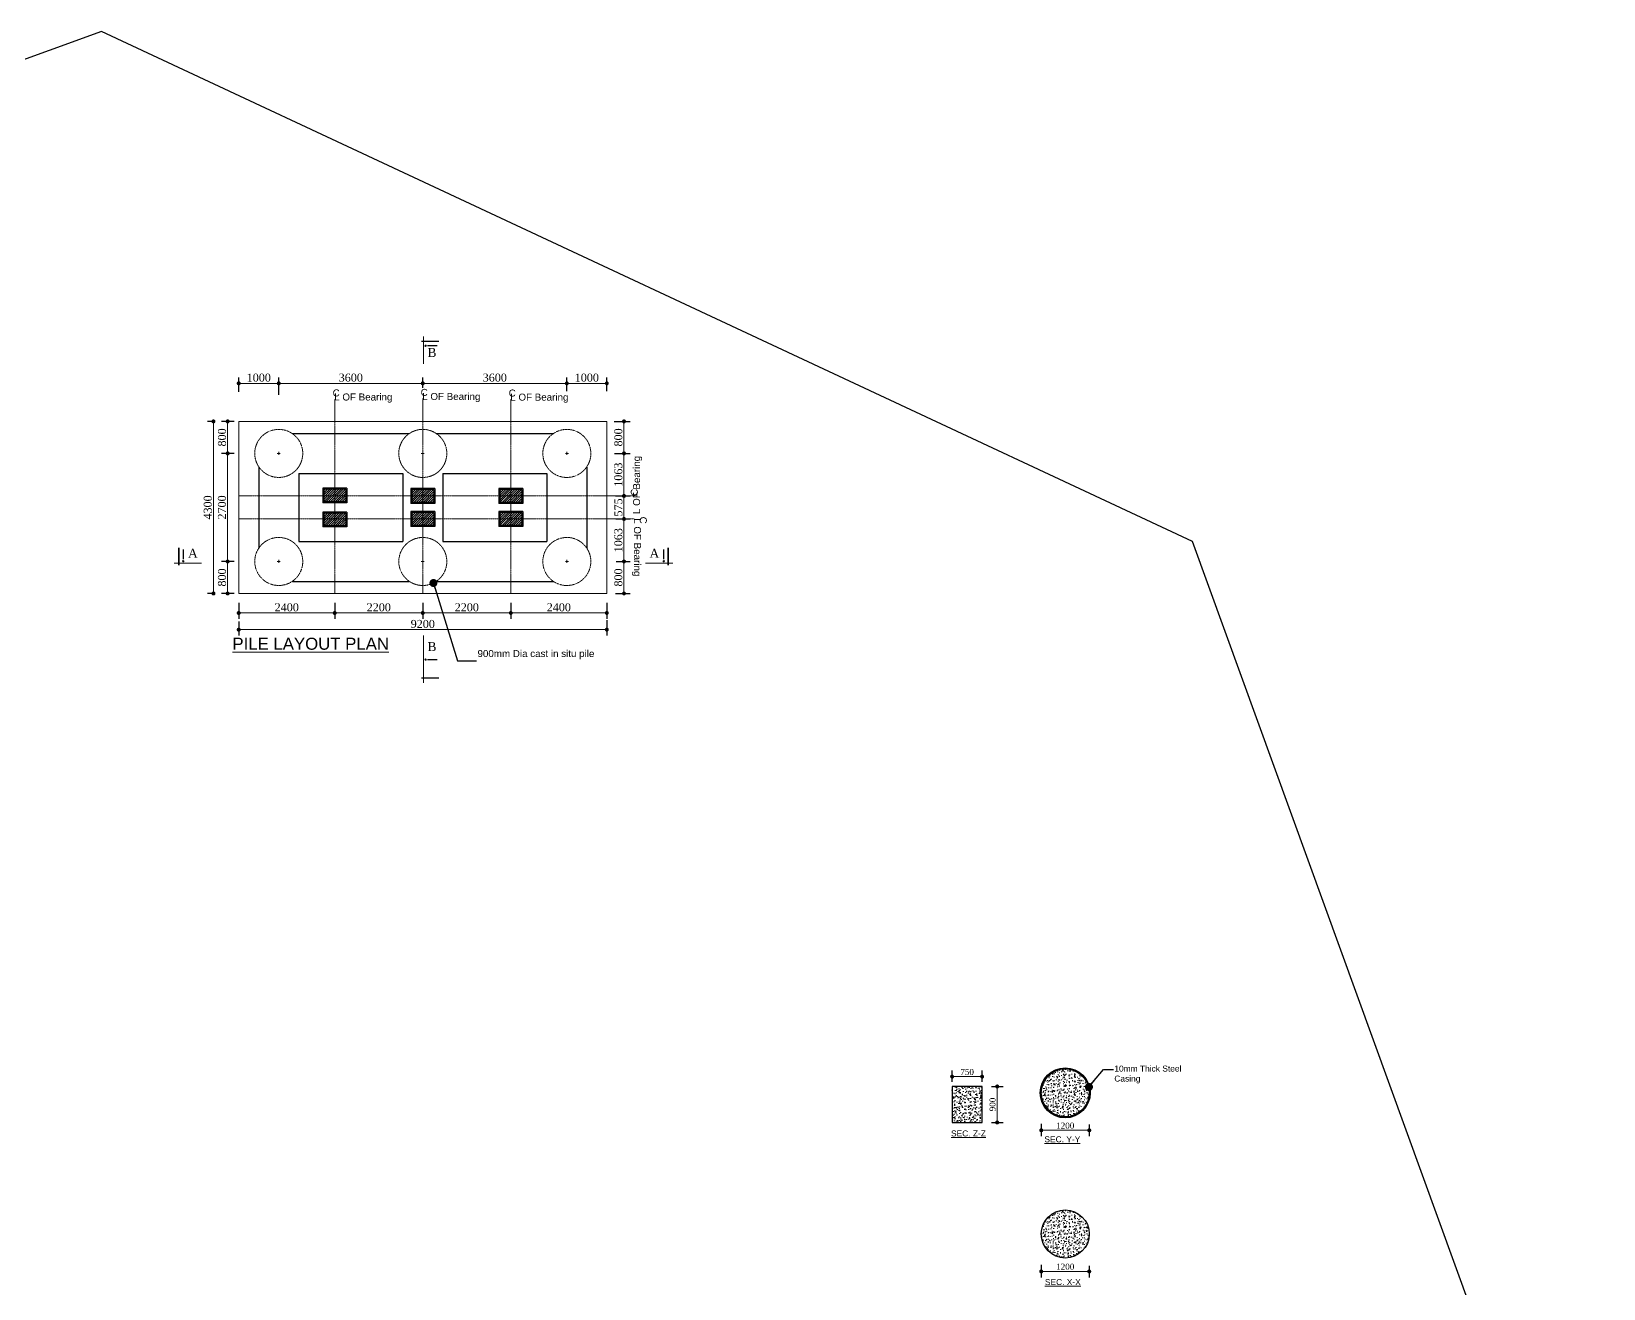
# Model space of a CAD drawing. Header units: millimetres. Extents: x -684453 to 35267, y -286696 to 273430.
# Drawn here: x -373392 to -334100, y 241827 to 273238 of the extents above; entities that cross this region are included whole.
import ezdxf

# ---------------------------------------------------------------- set-up
doc = ezdxf.new("R2010")
doc.units = ezdxf.units.MM
doc.header["$PDMODE"] = 2
for name, pattern in [('CENTER', [2, 1.25, -0.25, 0.25, -0.25]), ('DASHED', [0.75, 0.5, -0.25]), ('HIDDEN', [9.525, 6.35, -3.175])]:
    doc.linetypes.add(name, pattern=pattern)
doc.layers.get('Defpoints').update_dxf_attribs({"lineweight": 13})
for name, color, linetype, lineweight in [('Center Line', 34, 'Continuous', 15), ('Dimision', 4, 'Continuous', 9), ('hatch', 65, 'Continuous', 9), ('Hatching', 65, 'Continuous', 15), ('Pile', 11, 'Continuous', 15), ('Pire Line', 11, 'Continuous', 25), ('Text', 7, 'Continuous', 15)]:
    doc.layers.add(name, color=color, linetype=linetype, lineweight=lineweight)
doc.styles.add('ROMANS', font='arial.ttf', dxfattribs={"height": 200})
doc.styles.get("Standard").update_dxf_attribs({"font": 'times.ttf'})
doc.linetypes.add('BATTING', pattern='A,0.00254,-2.54,[134,ltypeshp.shx,S=2.54,R=0,X=-2.54,Y=0],-5.08,[134,ltypeshp.shx,S=2.54,R=180,X=2.54,Y=0],-2.54', length=10.16254)
doc.dimstyles.new('ISO-25', dxfattribs={"dimtxt": 175, "dimasz": 100, "dimexe": 65, "dimexo": 115.625, "dimgap": 40, "dimtad": 1, "dimtoh": 1, "dimdec": 0, "dimtxsty": 'Standard', "dimblk": 'DOT', "dimcen": 300, "dimclrd": 256, "dimclre": 256, "dimclrt": 256, "dimadec": 0, "dimazin": 0, "dimtfac": 1, "dimtdec": 0, "dimtix": 1, "dimtmove": 0, "dimatfit": 3, "dimldrblk": 'DOT', "dimfxl": 75, "dimlwd": -1, "dimarcsym": 0})
pattern_1 = [(50, (0, 121575.45), (182.18467, -15.939086), [19.05, -209.55]), (355, (0, 121575.45), (-35.24283, 191.05664), [15.24, -167.64]), (100.451, (15.18, 121574.13), (146.9425, 175.11669), [16.19, -178.09]), (46.1842, (0, 121626.25), (271.07904, -42.04233), [28.575, -314.325]), (96.6356, (22.6, 121622.75), (237.40423, 247.42556), [24.285, -267.135]), (351.184, (0, 121626.25), (237.4046, 247.42512), [22.86, -251.46]), (21, (25.4, 121613.55), (151.61488, -102.26552), [19.05, -209.55]), (326, (25.4, 121613.55), (61.80203, 184.18797), [15.24, -167.64]), (71.4514, (38.03, 121605.03), (213.41649, 81.92286), [16.19, -178.09]), (37.5, (0, 121575.453), (3.088603, 84.555039), [0, -165.608, 0, -170.18, 0, -168.275]), (7.5, (0, 121575.45), (66.819663, 100.180575), [0, -97.028, 0, -161.798, 0, -64.135]), (327.5, (-56.64, 121575.453), (135.590595, -5.728744), [0, -63.5, 0, -198.12, 0, -262.89]), (317.5, (-82.04, 121575.45), (148.12918, 25.42649), [0, -82.55, 0, -131.572, 0, -186.69])]

# ---------------------------------------------------------------- blocks, each defined once
blk = doc.blocks.new('_Dot')
at = {"color": 0, "linetype": 'ByBlock', "lineweight": -2}
blk.add_line((-0.5, 0), (-1, 0), dxfattribs=at)
at = {"color": 0, "linetype": 'ByBlock', "const_width": 0.5}
blk.add_lwpolyline([(-0.25, 0, 1), (0.25, 0, 1)], format="xyb", close=True, dxfattribs=at)
blk = doc.blocks.new('*D188')
at = {"layer": 'Defpoints', "color": 0, "ltscale": 3, "transparency": 16777216}
for p in [(-360011, 264445), (-360011, 264137), (-359011, 264137)]:
    blk.add_point(p, dxfattribs=at)
at = {"layer": 'Dimision', "color": 1, "lineweight": -2, "ltscale": 3, "transparency": 16777216}
for p, q in [((-360011, 264253), (-360011, 264595)), ((-359011, 264253), (-359011, 264595))]:
    blk.add_line(p, q, dxfattribs=at)
at = {"layer": 'Dimision', "ltscale": 3, "transparency": 16777216}
blk.add_line((-359111, 264445), (-359911, 264445), dxfattribs=at)
at = {"layer": 'Dimision', "ltscale": 3, "transparency": 16777216, "xscale": 100, "yscale": 100, "zscale": 100, "rotation": 180}
blk.add_blockref('_Dot', (-360011, 264445), dxfattribs=at)
at = {"layer": 'Dimision', "ltscale": 3, "transparency": 16777216, "xscale": 100, "yscale": 100, "zscale": 100}
blk.add_blockref('_Dot', (-359011, 264445), dxfattribs=at)
at = {"layer": 'Dimision', "ltscale": 3, "transparency": 16777216, "insert": (-359511, 264587), "char_height": 200, "attachment_point": 5}
blk.add_mtext('1000', dxfattribs=at)
blk = doc.blocks.new('*D189')
at = {"layer": 'Defpoints', "color": 0, "ltscale": 3, "transparency": 16777216}
for p in [(-363611, 264445), (-363611, 264298), (-360011, 264137)]:
    blk.add_point(p, dxfattribs=at)
at = {"layer": 'Dimision', "color": 1, "lineweight": -2, "ltscale": 3, "transparency": 16777216}
for p, q in [((-363611, 264413), (-363611, 264595)), ((-360011, 264253), (-360011, 264595))]:
    blk.add_line(p, q, dxfattribs=at)
at = {"layer": 'Dimision', "ltscale": 3, "transparency": 16777216}
blk.add_line((-360111, 264445), (-363511, 264445), dxfattribs=at)
at = {"layer": 'Dimision', "ltscale": 3, "transparency": 16777216, "xscale": 100, "yscale": 100, "zscale": 100, "rotation": 180}
blk.add_blockref('_Dot', (-363611, 264445), dxfattribs=at)
at = {"layer": 'Dimision', "ltscale": 3, "transparency": 16777216, "xscale": 100, "yscale": 100, "zscale": 100}
blk.add_blockref('_Dot', (-360011, 264445), dxfattribs=at)
at = {"layer": 'Dimision', "ltscale": 3, "transparency": 16777216, "insert": (-361811, 264587), "char_height": 200, "attachment_point": 5}
blk.add_mtext('3600', dxfattribs=at)
blk = doc.blocks.new('*D192')
at = {"layer": 'Defpoints', "color": 0, "ltscale": 3, "transparency": 16777216}
for p in [(-367210, 264445), (-367210, 264046), (-363611, 264217)]:
    blk.add_point(p, dxfattribs=at)
at = {"layer": 'Dimision', "color": 1, "lineweight": -2, "ltscale": 3, "transparency": 16777216}
for p, q in [((-367210, 264161), (-367210, 264595)), ((-363611, 264332), (-363611, 264595))]:
    blk.add_line(p, q, dxfattribs=at)
at = {"layer": 'Dimision', "ltscale": 3, "transparency": 16777216}
blk.add_line((-363711, 264445), (-367110, 264445), dxfattribs=at)
at = {"layer": 'Dimision', "ltscale": 3, "transparency": 16777216, "xscale": 100, "yscale": 100, "zscale": 100, "rotation": 180}
blk.add_blockref('_Dot', (-367210, 264445), dxfattribs=at)
at = {"layer": 'Dimision', "ltscale": 3, "transparency": 16777216, "xscale": 100, "yscale": 100, "zscale": 100}
blk.add_blockref('_Dot', (-363611, 264445), dxfattribs=at)
at = {"layer": 'Dimision', "ltscale": 3, "transparency": 16777216, "insert": (-365410, 264587), "char_height": 200, "attachment_point": 5}
blk.add_mtext('3600', dxfattribs=at)
blk = doc.blocks.new('*D193')
at = {"layer": 'Defpoints', "color": 0, "ltscale": 3, "transparency": 16777216}
for p in [(-368211, 264445), (-368211, 264120), (-367210, 264046)]:
    blk.add_point(p, dxfattribs=at)
at = {"layer": 'Dimision', "color": 1, "lineweight": -2, "ltscale": 3, "transparency": 16777216}
for p, q in [((-368211, 264236), (-368211, 264595)), ((-367210, 264161), (-367210, 264595))]:
    blk.add_line(p, q, dxfattribs=at)
at = {"layer": 'Dimision', "ltscale": 3, "transparency": 16777216}
blk.add_line((-367310, 264445), (-368111, 264445), dxfattribs=at)
at = {"layer": 'Dimision', "ltscale": 3, "transparency": 16777216, "xscale": 100, "yscale": 100, "zscale": 100, "rotation": 180}
blk.add_blockref('_Dot', (-368211, 264445), dxfattribs=at)
at = {"layer": 'Dimision', "ltscale": 3, "transparency": 16777216, "xscale": 100, "yscale": 100, "zscale": 100}
blk.add_blockref('_Dot', (-367210, 264445), dxfattribs=at)
at = {"layer": 'Dimision', "ltscale": 3, "transparency": 16777216, "insert": (-367710, 264587), "char_height": 200, "attachment_point": 5}
blk.add_mtext('1000', dxfattribs=at)
blk = doc.blocks.new('*D194')
at = {"layer": 'Defpoints', "color": 0, "ltscale": 3, "transparency": 16777216}
for p in [(-368211, 263494), (-368488, 262694), (-368211, 262694)]:
    blk.add_point(p, dxfattribs=at)
at = {"layer": 'Dimision', "color": 1, "lineweight": -2, "ltscale": 3, "transparency": 16777216}
for p, q in [((-368326, 263494), (-368638, 263494)), ((-368326, 262694), (-368638, 262694))]:
    blk.add_line(p, q, dxfattribs=at)
at = {"layer": 'Dimision', "ltscale": 3, "transparency": 16777216}
blk.add_line((-368488, 263394), (-368488, 262794), dxfattribs=at)
at = {"layer": 'Dimision', "ltscale": 3, "transparency": 16777216, "xscale": 100, "yscale": 100, "zscale": 100}
for p, rotation in [((-368488, 263494), 90), ((-368488, 262694), 270)]:
    blk.add_blockref('_Dot', p, dxfattribs=dict(at, rotation=rotation))
at = {"layer": 'Dimision', "ltscale": 3, "transparency": 16777216, "insert": (-368629, 263094), "char_height": 200, "attachment_point": 5, "rotation": 90}
blk.add_mtext('800', dxfattribs=at)
blk = doc.blocks.new('*D195')
at = {"layer": 'Defpoints', "color": 0, "ltscale": 3, "transparency": 16777216}
for p in [(-368211, 262694), (-368488, 259994), (-368211, 259994)]:
    blk.add_point(p, dxfattribs=at)
at = {"layer": 'Dimision', "color": 1, "lineweight": -2, "ltscale": 3, "transparency": 16777216}
for p, q in [((-368326, 262694), (-368638, 262694)), ((-368326, 259994), (-368638, 259994))]:
    blk.add_line(p, q, dxfattribs=at)
at = {"layer": 'Dimision', "ltscale": 3, "transparency": 16777216}
blk.add_line((-368488, 262594), (-368488, 260094), dxfattribs=at)
at = {"layer": 'Dimision', "ltscale": 3, "transparency": 16777216, "xscale": 100, "yscale": 100, "zscale": 100}
for p, rotation in [((-368488, 262694), 90), ((-368488, 259994), 270)]:
    blk.add_blockref('_Dot', p, dxfattribs=dict(at, rotation=rotation))
at = {"layer": 'Dimision', "ltscale": 3, "transparency": 16777216, "insert": (-368630, 261344), "char_height": 200, "attachment_point": 5, "rotation": 90}
blk.add_mtext('2700', dxfattribs=at)
blk = doc.blocks.new('*D242')
at = {"layer": 'Defpoints', "color": 0, "ltscale": 3, "transparency": 16777216}
for p in [(-368211, 259994), (-368488, 259194), (-368211, 259194)]:
    blk.add_point(p, dxfattribs=at)
at = {"layer": 'Dimision', "color": 1, "lineweight": -2, "ltscale": 3, "transparency": 16777216}
for p, q in [((-368326, 259994), (-368638, 259994)), ((-368326, 259194), (-368638, 259194))]:
    blk.add_line(p, q, dxfattribs=at)
at = {"layer": 'Dimision', "ltscale": 3, "transparency": 16777216}
blk.add_line((-368488, 259894), (-368488, 259294), dxfattribs=at)
at = {"layer": 'Dimision', "ltscale": 3, "transparency": 16777216, "xscale": 100, "yscale": 100, "zscale": 100}
for p, rotation in [((-368488, 259994), 90), ((-368488, 259194), 270)]:
    blk.add_blockref('_Dot', p, dxfattribs=dict(at, rotation=rotation))
at = {"layer": 'Dimision', "ltscale": 3, "transparency": 16777216, "insert": (-368629, 259594), "char_height": 200, "attachment_point": 5, "rotation": 90}
blk.add_mtext('800', dxfattribs=at)
blk = doc.blocks.new('*D196')
at = {"layer": 'Defpoints', "color": 0, "ltscale": 3, "transparency": 16777216}
for p in [(-368211, 259078), (-365811, 259078), (-365811, 258707)]:
    blk.add_point(p, dxfattribs=at)
at = {"layer": 'Dimision', "color": 1, "lineweight": -2, "ltscale": 3, "transparency": 16777216}
for p, q in [((-368211, 258963), (-368211, 258557)), ((-365811, 258963), (-365811, 258557))]:
    blk.add_line(p, q, dxfattribs=at)
at = {"layer": 'Dimision', "ltscale": 3, "transparency": 16777216}
blk.add_line((-368111, 258707), (-365911, 258707), dxfattribs=at)
at = {"layer": 'Dimision', "ltscale": 3, "transparency": 16777216, "xscale": 100, "yscale": 100, "zscale": 100, "rotation": 180}
blk.add_blockref('_Dot', (-368211, 258707), dxfattribs=at)
at = {"layer": 'Dimision', "ltscale": 3, "transparency": 16777216, "xscale": 100, "yscale": 100, "zscale": 100}
blk.add_blockref('_Dot', (-365811, 258707), dxfattribs=at)
at = {"layer": 'Dimision', "ltscale": 3, "transparency": 16777216, "insert": (-367011, 258848), "char_height": 200, "attachment_point": 5}
blk.add_mtext('2400', dxfattribs=at)
blk = doc.blocks.new('*D197')
at = {"layer": 'Defpoints', "color": 0, "ltscale": 3, "transparency": 16777216}
for p in [(-365811, 258963), (-363611, 259078), (-363611, 258707)]:
    blk.add_point(p, dxfattribs=at)
at = {"layer": 'Dimision', "color": 1, "lineweight": -2, "ltscale": 3, "transparency": 16777216}
for p, q in [((-363611, 258963), (-363611, 258557)), ((-365811, 258847), (-365811, 258557))]:
    blk.add_line(p, q, dxfattribs=at)
at = {"layer": 'Dimision', "ltscale": 3, "transparency": 16777216}
blk.add_line((-365711, 258707), (-363711, 258707), dxfattribs=at)
at = {"layer": 'Dimision', "ltscale": 3, "transparency": 16777216, "xscale": 100, "yscale": 100, "zscale": 100, "rotation": 180}
blk.add_blockref('_Dot', (-365811, 258707), dxfattribs=at)
at = {"layer": 'Dimision', "ltscale": 3, "transparency": 16777216, "xscale": 100, "yscale": 100, "zscale": 100}
blk.add_blockref('_Dot', (-363611, 258707), dxfattribs=at)
at = {"layer": 'Dimision', "ltscale": 3, "transparency": 16777216, "insert": (-364711, 258848), "char_height": 200, "attachment_point": 5}
blk.add_mtext('2200', dxfattribs=at)
blk = doc.blocks.new('*D198')
at = {"layer": 'Defpoints', "color": 0, "ltscale": 3, "transparency": 16777216}
for p in [(-363611, 259078), (-361411, 259078), (-361411, 258707)]:
    blk.add_point(p, dxfattribs=at)
at = {"layer": 'Dimision', "color": 1, "lineweight": -2, "ltscale": 3, "transparency": 16777216}
for p, q in [((-363611, 258963), (-363611, 258557)), ((-361411, 258963), (-361411, 258557))]:
    blk.add_line(p, q, dxfattribs=at)
at = {"layer": 'Dimision', "ltscale": 3, "transparency": 16777216}
blk.add_line((-363511, 258707), (-361511, 258707), dxfattribs=at)
at = {"layer": 'Dimision', "ltscale": 3, "transparency": 16777216, "xscale": 100, "yscale": 100, "zscale": 100, "rotation": 180}
blk.add_blockref('_Dot', (-363611, 258707), dxfattribs=at)
at = {"layer": 'Dimision', "ltscale": 3, "transparency": 16777216, "xscale": 100, "yscale": 100, "zscale": 100}
blk.add_blockref('_Dot', (-361411, 258707), dxfattribs=at)
at = {"layer": 'Dimision', "ltscale": 3, "transparency": 16777216, "insert": (-362511, 258848), "char_height": 200, "attachment_point": 5}
blk.add_mtext('2200', dxfattribs=at)
blk = doc.blocks.new('*D199')
at = {"layer": 'Defpoints', "color": 0, "ltscale": 3, "transparency": 16777216}
for p in [(-361411, 259078), (-359011, 259078), (-359011, 258707)]:
    blk.add_point(p, dxfattribs=at)
at = {"layer": 'Dimision', "color": 1, "lineweight": -2, "ltscale": 3, "transparency": 16777216}
for p, q in [((-361411, 258963), (-361411, 258557)), ((-359011, 258963), (-359011, 258557))]:
    blk.add_line(p, q, dxfattribs=at)
at = {"layer": 'Dimision', "ltscale": 3, "transparency": 16777216}
blk.add_line((-361311, 258707), (-359111, 258707), dxfattribs=at)
at = {"layer": 'Dimision', "ltscale": 3, "transparency": 16777216, "xscale": 100, "yscale": 100, "zscale": 100, "rotation": 180}
blk.add_blockref('_Dot', (-361411, 258707), dxfattribs=at)
at = {"layer": 'Dimision', "ltscale": 3, "transparency": 16777216, "xscale": 100, "yscale": 100, "zscale": 100}
blk.add_blockref('_Dot', (-359011, 258707), dxfattribs=at)
at = {"layer": 'Dimision', "ltscale": 3, "transparency": 16777216, "insert": (-360211, 258848), "char_height": 200, "attachment_point": 5}
blk.add_mtext('2400', dxfattribs=at)
blk = doc.blocks.new('*D202')
at = {"layer": 'Defpoints', "color": 0, "ltscale": 3, "transparency": 16777216}
for p in [(-368211, 258609), (-359011, 258642), (-368211, 258291)]:
    blk.add_point(p, dxfattribs=at)
at = {"layer": 'Dimision', "color": 1, "lineweight": -2, "ltscale": 3, "transparency": 16777216}
for p, q in [((-368211, 258493), (-368211, 258141)), ((-359011, 258526), (-359011, 258141))]:
    blk.add_line(p, q, dxfattribs=at)
at = {"layer": 'Dimision', "ltscale": 3, "transparency": 16777216}
blk.add_line((-359111, 258291), (-368111, 258291), dxfattribs=at)
at = {"layer": 'Dimision', "ltscale": 3, "transparency": 16777216, "xscale": 100, "yscale": 100, "zscale": 100, "rotation": 180}
blk.add_blockref('_Dot', (-368211, 258291), dxfattribs=at)
at = {"layer": 'Dimision', "ltscale": 3, "transparency": 16777216, "xscale": 100, "yscale": 100, "zscale": 100}
blk.add_blockref('_Dot', (-359011, 258291), dxfattribs=at)
at = {"layer": 'Dimision', "ltscale": 3, "transparency": 16777216, "insert": (-363611, 258433), "char_height": 200, "attachment_point": 5}
blk.add_mtext('9200', dxfattribs=at)
blk = doc.blocks.new('*D203')
at = {"layer": 'Defpoints', "color": 0, "ltscale": 3, "transparency": 16777216}
for p in [(-368843, 263494), (-368698, 263494), (-368698, 259194)]:
    blk.add_point(p, dxfattribs=at)
at = {"layer": 'Dimision', "color": 1, "lineweight": -2, "ltscale": 3, "transparency": 16777216}
for p, q in [((-368813, 263494), (-368993, 263494)), ((-368813, 259194), (-368993, 259194))]:
    blk.add_line(p, q, dxfattribs=at)
at = {"layer": 'Dimision', "ltscale": 3, "transparency": 16777216}
blk.add_line((-368843, 259294), (-368843, 263394), dxfattribs=at)
at = {"layer": 'Dimision', "ltscale": 3, "transparency": 16777216, "xscale": 100, "yscale": 100, "zscale": 100}
for p, rotation in [((-368843, 263494), 90), ((-368843, 259194), 270)]:
    blk.add_blockref('_Dot', p, dxfattribs=dict(at, rotation=rotation))
at = {"layer": 'Dimision', "ltscale": 3, "transparency": 16777216, "insert": (-368984, 261344), "char_height": 200, "attachment_point": 5, "rotation": 90}
blk.add_mtext('4300', dxfattribs=at)
blk = doc.blocks.new('*D200')
at = {"layer": 'Defpoints', "color": 0, "ltscale": 3, "transparency": 16777216}
for p in [(-349516, 246876), (-349516, 245976), (-349254, 245976)]:
    blk.add_point(p, dxfattribs=at)
at = {"layer": 'Dimision', "color": 1, "lineweight": -2, "ltscale": 3, "transparency": 16777216}
for p, q in [((-349400, 246876), (-349104, 246876)), ((-349400, 245976), (-349104, 245976))]:
    blk.add_line(p, q, dxfattribs=at)
at = {"layer": 'Dimision', "ltscale": 3, "transparency": 16777216}
blk.add_line((-349254, 246776), (-349254, 246076), dxfattribs=at)
at = {"layer": 'Dimision', "ltscale": 3, "transparency": 16777216, "xscale": 100, "yscale": 100, "zscale": 100}
for p, rotation in [((-349254, 246876), 90), ((-349254, 245976), 270)]:
    blk.add_blockref('_Dot', p, dxfattribs=dict(at, rotation=rotation))
at = {"layer": 'Dimision', "ltscale": 3, "transparency": 16777216, "insert": (-349370, 246426), "char_height": 150, "attachment_point": 5, "rotation": 90}
blk.add_mtext('900', dxfattribs=at)
blk = doc.blocks.new('*D243')
at = {"layer": 'Defpoints', "color": 0, "ltscale": 3, "transparency": 16777216}
for p in [(-350381, 247122), (-350381, 246876), (-349631, 246876)]:
    blk.add_point(p, dxfattribs=at)
at = {"layer": 'Dimision', "color": 1, "lineweight": -2, "ltscale": 3, "transparency": 16777216}
for p, q in [((-350381, 246991), (-350381, 247272)), ((-349631, 246991), (-349631, 247272))]:
    blk.add_line(p, q, dxfattribs=at)
at = {"layer": 'Dimision', "ltscale": 3, "transparency": 16777216}
blk.add_line((-349731, 247122), (-350281, 247122), dxfattribs=at)
at = {"layer": 'Dimision', "ltscale": 3, "transparency": 16777216, "xscale": 100, "yscale": 100, "zscale": 100, "rotation": 180}
blk.add_blockref('_Dot', (-350381, 247122), dxfattribs=at)
at = {"layer": 'Dimision', "ltscale": 3, "transparency": 16777216, "xscale": 100, "yscale": 100, "zscale": 100}
blk.add_blockref('_Dot', (-349631, 247122), dxfattribs=at)
at = {"layer": 'Dimision', "ltscale": 3, "transparency": 16777216, "insert": (-350006, 247238), "char_height": 150, "attachment_point": 5}
blk.add_mtext('750', dxfattribs=at)
blk = doc.blocks.new('*D201')
at = {"layer": 'Defpoints', "color": 0, "ltscale": 3, "transparency": 16777216}
for p in [(-348154, 246059), (-346954, 246039), (-348154, 245781)]:
    blk.add_point(p, dxfattribs=at)
at = {"layer": 'Dimision', "color": 1, "lineweight": -2, "ltscale": 3, "transparency": 16777216}
for p, q in [((-348154, 245943), (-348154, 245631)), ((-346954, 245923), (-346954, 245631))]:
    blk.add_line(p, q, dxfattribs=at)
at = {"layer": 'Dimision', "ltscale": 3, "transparency": 16777216}
blk.add_line((-347054, 245781), (-348054, 245781), dxfattribs=at)
at = {"layer": 'Dimision', "ltscale": 3, "transparency": 16777216, "xscale": 100, "yscale": 100, "zscale": 100, "rotation": 180}
blk.add_blockref('_Dot', (-348154, 245781), dxfattribs=at)
at = {"layer": 'Dimision', "ltscale": 3, "transparency": 16777216, "xscale": 100, "yscale": 100, "zscale": 100}
blk.add_blockref('_Dot', (-346954, 245781), dxfattribs=at)
at = {"layer": 'Dimision', "ltscale": 3, "transparency": 16777216, "insert": (-347554, 245897), "char_height": 150, "attachment_point": 5}
blk.add_mtext('1200', dxfattribs=at)
blk = doc.blocks.new('*D209')
at = {"layer": 'Defpoints', "color": 0, "ltscale": 3, "transparency": 16777216}
for p in [(-358906, 261056), (-358582, 261056), (-358894, 259994)]:
    blk.add_point(p, dxfattribs=at)
at = {"layer": 'Dimision', "color": 1, "lineweight": -2, "ltscale": 3, "transparency": 16777216}
for p, q in [((-358790, 261056), (-358432, 261056)), ((-358779, 259994), (-358432, 259994))]:
    blk.add_line(p, q, dxfattribs=at)
at = {"layer": 'Dimision', "ltscale": 3, "transparency": 16777216}
blk.add_line((-358582, 260094), (-358582, 260956), dxfattribs=at)
at = {"layer": 'Dimision', "ltscale": 3, "transparency": 16777216, "xscale": 100, "yscale": 100, "zscale": 100}
for p, rotation in [((-358582, 261056), 90), ((-358582, 259994), 270)]:
    blk.add_blockref('_Dot', p, dxfattribs=dict(at, rotation=rotation))
at = {"layer": 'Dimision', "ltscale": 3, "transparency": 16777216, "insert": (-358724, 260525), "char_height": 200, "attachment_point": 5, "rotation": 90}
blk.add_mtext('1063', dxfattribs=at)
blk = doc.blocks.new('*D207')
at = {"layer": 'Defpoints', "color": 0, "ltscale": 3, "transparency": 16777216}
for p in [(-358912, 261631), (-358582, 261631), (-358906, 261056)]:
    blk.add_point(p, dxfattribs=at)
at = {"layer": 'Dimision', "color": 1, "lineweight": -2, "ltscale": 3, "transparency": 16777216}
for p, q in [((-358796, 261631), (-358432, 261631)), ((-358790, 261056), (-358432, 261056))]:
    blk.add_line(p, q, dxfattribs=at)
at = {"layer": 'Dimision', "ltscale": 3, "transparency": 16777216}
blk.add_line((-358582, 261156), (-358582, 261531), dxfattribs=at)
at = {"layer": 'Dimision', "ltscale": 3, "transparency": 16777216, "xscale": 100, "yscale": 100, "zscale": 100}
for p, rotation in [((-358582, 261631), 90), ((-358582, 261056), 270)]:
    blk.add_blockref('_Dot', p, dxfattribs=dict(at, rotation=rotation))
at = {"layer": 'Dimision', "ltscale": 3, "transparency": 16777216, "insert": (-358724, 261344), "char_height": 200, "attachment_point": 5, "rotation": 90}
blk.add_mtext('575', dxfattribs=at)
blk = doc.blocks.new('*D208')
at = {"layer": 'Defpoints', "color": 0, "ltscale": 3, "transparency": 16777216}
for p in [(-358934, 262694), (-358583, 262694), (-358912, 261631)]:
    blk.add_point(p, dxfattribs=at)
at = {"layer": 'Dimision', "color": 1, "lineweight": -2, "ltscale": 3, "transparency": 16777216}
for p, q in [((-358819, 262694), (-358433, 262694)), ((-358796, 261631), (-358433, 261631))]:
    blk.add_line(p, q, dxfattribs=at)
at = {"layer": 'Dimision', "ltscale": 3, "transparency": 16777216}
blk.add_line((-358583, 261731), (-358583, 262594), dxfattribs=at)
at = {"layer": 'Dimision', "ltscale": 3, "transparency": 16777216, "xscale": 100, "yscale": 100, "zscale": 100}
for p, rotation in [((-358583, 262694), 90), ((-358583, 261631), 270)]:
    blk.add_blockref('_Dot', p, dxfattribs=dict(at, rotation=rotation))
at = {"layer": 'Dimision', "ltscale": 3, "transparency": 16777216, "insert": (-358724, 262163), "char_height": 200, "attachment_point": 5, "rotation": 90}
blk.add_mtext('1063', dxfattribs=at)
blk = doc.blocks.new('*D222')
at = {"layer": 'Defpoints', "color": 0, "ltscale": 3, "transparency": 16777216}
for p in [(-358894, 259994), (-358913, 259194), (-358582, 259194)]:
    blk.add_point(p, dxfattribs=at)
at = {"layer": 'Dimision', "color": 1, "lineweight": -2, "ltscale": 3, "transparency": 16777216}
for p, q in [((-358779, 259994), (-358432, 259994)), ((-358797, 259194), (-358432, 259194))]:
    blk.add_line(p, q, dxfattribs=at)
at = {"layer": 'Dimision', "ltscale": 3, "transparency": 16777216}
blk.add_line((-358582, 259894), (-358582, 259294), dxfattribs=at)
at = {"layer": 'Dimision', "ltscale": 3, "transparency": 16777216, "xscale": 100, "yscale": 100, "zscale": 100}
for p, rotation in [((-358582, 259994), 90), ((-358582, 259194), 270)]:
    blk.add_blockref('_Dot', p, dxfattribs=dict(at, rotation=rotation))
at = {"layer": 'Dimision', "ltscale": 3, "transparency": 16777216, "insert": (-358724, 259594), "char_height": 200, "attachment_point": 5, "rotation": 90}
blk.add_mtext('800', dxfattribs=at)
blk = doc.blocks.new('*D223')
at = {"layer": 'Defpoints', "color": 0, "ltscale": 3, "transparency": 16777216}
for p in [(-358940, 263494), (-358582, 263494), (-358934, 262694)]:
    blk.add_point(p, dxfattribs=at)
at = {"layer": 'Dimision', "color": 1, "lineweight": -2, "ltscale": 3, "transparency": 16777216}
for p, q in [((-358824, 263494), (-358432, 263494)), ((-358819, 262694), (-358432, 262694))]:
    blk.add_line(p, q, dxfattribs=at)
at = {"layer": 'Dimision', "ltscale": 3, "transparency": 16777216}
blk.add_line((-358582, 262794), (-358582, 263394), dxfattribs=at)
at = {"layer": 'Dimision', "ltscale": 3, "transparency": 16777216, "xscale": 100, "yscale": 100, "zscale": 100}
for p, rotation in [((-358582, 263494), 90), ((-358582, 262694), 270)]:
    blk.add_blockref('_Dot', p, dxfattribs=dict(at, rotation=rotation))
at = {"layer": 'Dimision', "ltscale": 3, "transparency": 16777216, "insert": (-358724, 263094), "char_height": 200, "attachment_point": 5, "rotation": 90}
blk.add_mtext('800', dxfattribs=at)
blk = doc.blocks.new('*D215')
at = {"layer": 'Defpoints', "color": 0, "ltscale": 3, "transparency": 16777216}
for p in [(-348154, 242532), (-346954, 242512), (-348154, 242254)]:
    blk.add_point(p, dxfattribs=at)
at = {"layer": 'Dimision', "color": 1, "lineweight": -2, "ltscale": 3, "transparency": 16777216}
for p, q in [((-348154, 242416), (-348154, 242104)), ((-346954, 242396), (-346954, 242104))]:
    blk.add_line(p, q, dxfattribs=at)
at = {"layer": 'Dimision', "ltscale": 3, "transparency": 16777216}
blk.add_line((-347054, 242254), (-348054, 242254), dxfattribs=at)
at = {"layer": 'Dimision', "ltscale": 3, "transparency": 16777216, "xscale": 100, "yscale": 100, "zscale": 100, "rotation": 180}
blk.add_blockref('_Dot', (-348154, 242254), dxfattribs=at)
at = {"layer": 'Dimision', "ltscale": 3, "transparency": 16777216, "xscale": 100, "yscale": 100, "zscale": 100}
blk.add_blockref('_Dot', (-346954, 242254), dxfattribs=at)
at = {"layer": 'Dimision', "ltscale": 3, "transparency": 16777216, "insert": (-347554, 242371), "char_height": 150, "attachment_point": 5}
blk.add_mtext('1200', dxfattribs=at)

msp = doc.modelspace()

# ---------------------------------------------------------------- hatches: boundary and pattern name
at = {"layer": 'hatch', "ltscale": 10}
h = msp.add_hatch(dxfattribs=at)
h.set_pattern_fill('_USER', color=256, scale=40, angle=45, style=0, pattern_type=0)
h.set_pattern_definition([(45, (-4400, 122200.453), (-28.2842712, 28.2842712), [])])
h.paths.add_polyline_path([(-365810.5, 261643.9), (-366085.5, 261643.9), (-366085.5, 261483.9), (-365810.5, 261483.9)])
h.paths.add_polyline_path([(-365810.5, 261803.9), (-366085.5, 261803.9), (-366085.5, 261643.9), (-365810.5, 261643.9)])
h.paths.add_polyline_path([(-365535.5, 261803.9), (-365810.5, 261803.9), (-365810.5, 261643.9), (-365535.5, 261643.9)])
h.paths.add_polyline_path([(-365535.5, 261643.9), (-365810.5, 261643.9), (-365810.5, 261483.9), (-365535.5, 261483.9)])
h = msp.add_hatch(dxfattribs=at)
h.set_pattern_fill('_USER', color=256, scale=40, angle=45, style=0, pattern_type=0)
h.set_pattern_definition([(45, (-2200, 122187.953), (-28.2842712, 28.2842712), [])])
h.paths.add_polyline_path([(-363610.5, 261631.4), (-363885.5, 261631.4), (-363885.5, 261471.4), (-363610.5, 261471.4)])
h.paths.add_polyline_path([(-363610.5, 261791.4), (-363885.5, 261791.4), (-363885.5, 261631.4), (-363610.5, 261631.4)])
h.paths.add_polyline_path([(-363335.5, 261791.4), (-363610.5, 261791.4), (-363610.5, 261631.4), (-363335.5, 261631.4)])
h.paths.add_polyline_path([(-363335.5, 261631.4), (-363610.5, 261631.4), (-363610.5, 261471.4), (-363335.5, 261471.4)])
h = msp.add_hatch(dxfattribs=at)
h.set_pattern_fill('_USER', color=256, scale=40, angle=45, style=0, pattern_type=0)
h.set_pattern_definition([(45, (0, 122187.953), (-28.2842712, 28.2842712), [])])
h.paths.add_polyline_path([(-361410.5, 261631.4), (-361685.5, 261631.4), (-361685.5, 261471.4), (-361410.5, 261471.4)])
h.paths.add_polyline_path([(-361410.5, 261791.4), (-361685.5, 261791.4), (-361685.5, 261631.4), (-361410.5, 261631.4)])
h.paths.add_polyline_path([(-361135.5, 261791.4), (-361410.5, 261791.4), (-361410.5, 261631.4), (-361135.5, 261631.4)])
h.paths.add_polyline_path([(-361135.5, 261631.4), (-361410.5, 261631.4), (-361410.5, 261471.4), (-361135.5, 261471.4)])
h = msp.add_hatch(dxfattribs=at)
h.set_pattern_fill('_USER', color=256, scale=40, angle=45, style=0, pattern_type=0)
h.set_pattern_definition([(45, (-4400, 121600.453), (-28.2842712, 28.2842712), [])])
h.paths.add_polyline_path([(-365810.5, 261043.9), (-366085.5, 261043.9), (-366085.5, 260883.9), (-365810.5, 260883.9)])
h.paths.add_polyline_path([(-365810.5, 261203.9), (-366085.5, 261203.9), (-366085.5, 261043.9), (-365810.5, 261043.9)])
h.paths.add_polyline_path([(-365535.5, 261203.9), (-365810.5, 261203.9), (-365810.5, 261043.9), (-365535.5, 261043.9)])
h.paths.add_polyline_path([(-365535.5, 261043.9), (-365810.5, 261043.9), (-365810.5, 260883.9), (-365535.5, 260883.9)])
h = msp.add_hatch(dxfattribs=at)
h.set_pattern_fill('_USER', color=256, scale=40, angle=45, style=0, pattern_type=0)
h.set_pattern_definition([(45, (-2200, 121612.953), (-28.2842712, 28.2842712), [])])
h.paths.add_polyline_path([(-363610.5, 261056.4), (-363885.5, 261056.4), (-363885.5, 260896.4), (-363610.5, 260896.4)])
h.paths.add_polyline_path([(-363610.5, 261216.4), (-363885.5, 261216.4), (-363885.5, 261056.4), (-363610.5, 261056.4)])
h.paths.add_polyline_path([(-363335.5, 261216.4), (-363610.5, 261216.4), (-363610.5, 261056.4), (-363335.5, 261056.4)])
h.paths.add_polyline_path([(-363335.5, 261056.4), (-363610.5, 261056.4), (-363610.5, 260896.4), (-363335.5, 260896.4)])
h = msp.add_hatch(dxfattribs=at)
h.set_pattern_fill('_USER', color=256, scale=40, angle=45, style=0, pattern_type=0)
h.set_pattern_definition([(45, (-6e-11, 121612.953), (-28.2842712, 28.2842712), [])])
h.paths.add_polyline_path([(-361410.5, 261056.4), (-361685.5, 261056.4), (-361685.5, 260896.4), (-361410.5, 260896.4)])
h.paths.add_polyline_path([(-361410.5, 261216.4), (-361685.5, 261216.4), (-361685.5, 261056.4), (-361410.5, 261056.4)])
h.paths.add_polyline_path([(-361135.5, 261216.4), (-361410.5, 261216.4), (-361410.5, 261056.4), (-361135.5, 261056.4)])
h.paths.add_polyline_path([(-361135.5, 261056.4), (-361410.5, 261056.4), (-361410.5, 260896.4), (-361135.5, 260896.4)])
at = {"layer": 'Hatching', "ltscale": 5}
h = msp.add_hatch(dxfattribs=at)
h.set_pattern_fill('AR-CONC', color=256, style=0)
h.set_pattern_definition(pattern_1)
h.paths.add_polyline_path([(-346954, 246716.8, 1), (-348154, 246716.8, 1)])
h = msp.add_hatch(dxfattribs=at)
h.set_pattern_fill('AR-CONC', color=256, style=0)
h.set_pattern_definition(pattern_1)
h.paths.add_polyline_path([(-349631.3, 246875.5), (-350381.3, 246875.5), (-350381.3, 245975.5), (-349631.3, 245975.5)])
h = msp.add_hatch(dxfattribs=at)
h.set_pattern_fill('AR-CONC', color=256, style=0)
h.set_pattern_definition([(50, (0, 118048.65), (182.18467, -15.939086), [19.05, -209.55]), (355, (0, 118048.65), (-35.24283, 191.05664), [15.24, -167.64]), (100.451, (15.18, 118047.32), (146.9425, 175.11669), [16.19, -178.09]), (46.1842, (0, 118099.45), (271.07904, -42.04233), [28.575, -314.325]), (96.6356, (22.6, 118095.95), (237.40423, 247.42556), [24.285, -267.135]), (351.184, (0, 118099.45), (237.4046, 247.42512), [22.86, -251.46]), (21, (25.4, 118086.75), (151.61488, -102.26552), [19.05, -209.55]), (326, (25.4, 118086.75), (61.80203, 184.18797), [15.24, -167.64]), (71.4514, (38.03, 118078.23), (213.41649, 81.92286), [16.19, -178.09]), (37.5, (0, 118048.65), (3.088603, 84.555039), [0, -165.608, 0, -170.18, 0, -168.275]), (7.5, (0, 118048.65), (66.819663, 100.180575), [0, -97.028, 0, -161.798, 0, -64.135]), (327.5, (-56.64, 118048.65), (135.590595, -5.728744), [0, -63.5, 0, -198.12, 0, -262.89]), (317.5, (-82.04, 118048.65), (148.12918, 25.42649), [0, -82.55, 0, -131.572, 0, -186.69])])
h.paths.add_polyline_path([(-346954, 243190, 1), (-348154, 243190, 1)])
at = {"layer": 'Text'}
for points in [[(-363524.6, 265383.9, 1), (-363560.5, 265383.9, 1)], [(-369598.2, 260017.2, 1), (-369598.2, 259981.3, 1)], [(-357588, 260017.2, -1), (-357588, 259981.3, -1)], [(-363524.6, 257543.1, -1), (-363560.5, 257543.1, -1)]]:
    msp.add_hatch(color=256, dxfattribs=at).paths.add_polyline_path(points)

# ---------------------------------------------------------------- linework, layer by layer
at = {"layer": 'Center Line', "linetype": 'CENTER'}
for p, q in [((-365810.5, 259193.9), (-365810.5, 264050.8)), ((-363610.5, 259193.9), (-363610.5, 264063.8)), ((-361410.5, 259193.9), (-361410.5, 264047.4)), ((-368210.5, 261631.4), (-358283.4, 261631.4)), ((-368210.5, 261056.4), (-358329.6, 261056.4))]:
    msp.add_line(p, q, dxfattribs=at)
at = {"layer": 'Center Line'}
for p, q in [((-367248, 262693.9), (-367173, 262693.9)), ((-367210.5, 262656.4), (-367210.5, 262731.4)), ((-363648, 262693.9), (-363573, 262693.9)), ((-363610.5, 262656.4), (-363610.5, 262731.4)), ((-360048, 262693.9), (-359973, 262693.9)), ((-360010.5, 262656.4), (-360010.5, 262731.4)), ((-367248, 259993.9), (-367173, 259993.9)), ((-367210.5, 259956.4), (-367210.5, 260031.4)), ((-363648, 259993.9), (-363573, 259993.9)), ((-363610.5, 259956.4), (-363610.5, 260031.4)), ((-360048, 259993.9), (-359973, 259993.9)), ((-360010.5, 259956.4), (-360010.5, 260031.4))]:
    msp.add_line(p, q, dxfattribs=at)
at = {"layer": 'Dimision', "ltscale": 3}
msp.add_line((-363590.7, 258148.4), (-363590.7, 256964.2), dxfattribs=at)
at = {"layer": 'hatch', "linetype": 'DASHED', "ltscale": 4}
for centre in [(-367210.5, 262693.9), (-363610.5, 262693.9), (-360010.5, 262693.9), (-367210.5, 259993.9), (-363610.5, 259993.9), (-360010.5, 259993.9)]:
    msp.add_circle(centre, 600, dxfattribs=at)
at = {"layer": 'Pile', "ltscale": 3}
for p, q in [((-359010.5, 263493.9), (-368210.5, 263493.9)), ((-368210.5, 259193.9), (-368210.5, 263493.9)), ((-359010.5, 263493.9), (-359010.5, 259193.9)), ((-359010.5, 259193.9), (-368210.5, 259193.9))]:
    msp.add_line(p, q, dxfattribs=at)
at = {"layer": 'Pire Line', "linetype": 'HIDDEN', "ltscale": 0.2}
for p, q in [((-366878.9, 263193.9), (-363942.2, 263193.9)), ((-363278.9, 263193.9), (-360342.2, 263193.9)), ((-367710.5, 262362.2), (-367710.5, 260325.5)), ((-366710.5, 262193.9), (-366710.5, 260493.9)), ((-366710.5, 262193.9), (-364110.5, 262193.9)), ((-364110.5, 262193.9), (-364110.5, 260493.9)), ((-363110.5, 262193.9), (-360510.5, 262193.9)), ((-363110.5, 262193.9), (-363110.5, 260493.9)), ((-360510.5, 262193.9), (-360510.5, 260493.9)), ((-359510.5, 262362.2), (-359510.5, 260325.5)), ((-366710.5, 260493.9), (-364110.5, 260493.9)), ((-363110.5, 260493.9), (-360510.5, 260493.9)), ((-366878.9, 259493.9), (-363942.2, 259493.9)), ((-363278.9, 259493.9), (-360342.2, 259493.9))]:
    msp.add_line(p, q, dxfattribs=at)
at = {"layer": 'Pire Line', "ltscale": 5}
for p, q in [((-366110.5, 261828.9), (-366110.5, 261458.9)), ((-365510.5, 261828.9), (-366110.5, 261828.9)), ((-366085.5, 261803.9), (-366085.5, 261483.9)), ((-365535.5, 261803.9), (-366085.5, 261803.9)), ((-365535.5, 261803.9), (-365535.5, 261483.9)), ((-365510.5, 261828.9), (-365510.5, 261458.9)), ((-363910.5, 261816.4), (-363910.5, 261446.4)), ((-363310.5, 261816.4), (-363910.5, 261816.4)), ((-363885.5, 261791.4), (-363885.5, 261471.4)), ((-363335.5, 261791.4), (-363885.5, 261791.4)), ((-363335.5, 261791.4), (-363335.5, 261471.4)), ((-363310.5, 261816.4), (-363310.5, 261446.4)), ((-361710.5, 261816.4), (-361710.5, 261446.4)), ((-361110.5, 261816.4), (-361710.5, 261816.4)), ((-361685.5, 261791.4), (-361685.5, 261471.4)), ((-361135.5, 261791.4), (-361685.5, 261791.4)), ((-361135.5, 261791.4), (-361135.5, 261471.4)), ((-361110.5, 261816.4), (-361110.5, 261446.4)), ((-365510.5, 261458.9), (-366110.5, 261458.9)), ((-365535.5, 261483.9), (-366085.5, 261483.9)), ((-363310.5, 261446.4), (-363910.5, 261446.4)), ((-363335.5, 261471.4), (-363885.5, 261471.4)), ((-361110.5, 261446.4), (-361710.5, 261446.4)), ((-361135.5, 261471.4), (-361685.5, 261471.4)), ((-366110.5, 261228.9), (-366110.5, 260858.9)), ((-365510.5, 261228.9), (-366110.5, 261228.9)), ((-366085.5, 261203.9), (-366085.5, 260883.9)), ((-365535.5, 261203.9), (-366085.5, 261203.9)), ((-365535.5, 261203.9), (-365535.5, 260883.9)), ((-365510.5, 261228.9), (-365510.5, 260858.9)), ((-363910.5, 261241.4), (-363910.5, 260871.4)), ((-363310.5, 261241.4), (-363910.5, 261241.4)), ((-363885.5, 261216.4), (-363885.5, 260896.4)), ((-363335.5, 261216.4), (-363885.5, 261216.4)), ((-363335.5, 261216.4), (-363335.5, 260896.4)), ((-363310.5, 261241.4), (-363310.5, 260871.4)), ((-361710.5, 261241.4), (-361710.5, 260871.4)), ((-361110.5, 261241.4), (-361710.5, 261241.4)), ((-361685.5, 261216.4), (-361685.5, 260896.4)), ((-361135.5, 261216.4), (-361685.5, 261216.4)), ((-361135.5, 261216.4), (-361135.5, 260896.4)), ((-361110.5, 261241.4), (-361110.5, 260871.4)), ((-365510.5, 260858.9), (-366110.5, 260858.9)), ((-365535.5, 260883.9), (-366085.5, 260883.9)), ((-363310.5, 260871.4), (-363910.5, 260871.4)), ((-363335.5, 260896.4), (-363885.5, 260896.4)), ((-361110.5, 260871.4), (-361710.5, 260871.4)), ((-361135.5, 260896.4), (-361685.5, 260896.4))]:
    msp.add_line(p, q, dxfattribs=at)
at = {"layer": 'Pire Line', "color": 2, "linetype": 'BATTING', "ltscale": 150}
msp.add_lwpolyline([(-346844, 204926.5), (-334099.9, 232198.1), (-344372.5, 260493.5), (-371644.1, 273237.5), (-399939.4, 262965), (-412683.5, 235693.4), (-402411, 207398), (-375139.3, 194654)], close=True, dxfattribs=at)
at = {"layer": 'Pire Line', "ltscale": 3}
msp.add_lwpolyline([(-350381.3, 246875.5), (-350381.3, 245975.5), (-349631.3, 245975.5), (-349631.3, 246875.5)], close=True, dxfattribs=at)
for centre, radius in [((-347554, 246716.8), 625), ((-347554, 246716.8), 620), ((-347554, 246716.8), 615), ((-347554, 246716.8), 610), ((-347554, 246716.8), 605), ((-347554, 246716.8), 600), ((-347554, 243190), 600)]:
    msp.add_circle(centre, radius, dxfattribs=at)
at = {"layer": 'Text'}
for p, q in [((-363590.7, 264928.6), (-363590.7, 265612.8)), ((-369142.9, 259951.1), (-369827.1, 259951.1)), ((-358043.3, 259951.1), (-357359.1, 259951.1))]:
    msp.add_line(p, q, dxfattribs=at)
at = {"layer": 'Text', "const_width": 35.9}
for points in [[(-363645.6, 265494.1), (-363203.2, 265494.1)], [(-363497.1, 265383.9), (-363247.6, 265383.9)], [(-369708.4, 259896.2), (-369708.4, 260338.6)], [(-369598.2, 260044.7), (-369598.2, 260294.3)], [(-357588, 260044.7), (-357588, 260294.3)], [(-357477.7, 259896.2), (-357477.7, 260338.6)], [(-363497.1, 257543.1), (-363247.6, 257543.1)], [(-363645.6, 257082.9), (-363203.2, 257082.9)]]:
    msp.add_lwpolyline(points, dxfattribs=at)
at = {"layer": 'Text'}
for centre in [(-363542.6, 265383.9), (-369598.2, 259999.3), (-357588, 259999.3), (-363542.6, 257543.1)]:
    msp.add_circle(centre, 17.9, dxfattribs=at)

# ---------------------------------------------------------------- texts
for s, p in [('B', (-363494.4, 265102.9)), ('A', (-369479.2, 260086)), ('A', (-357944.9, 260086)), ('B', (-363494.4, 257755))]:
    msp.add_text(s, height=224.2, dxfattribs=at).set_placement(p)
at = {"layer": 'Text', "style": 'ROMANS'}
for s, p in [('%%USEC. Z-Z', (-350408.7, 245627.6)), ('%%USEC. Y-Y', (-348074.3, 245480.5)), ('%%USEC. X-X', (-348062.5, 241913.6))]:
    msp.add_text(s, height=150, dxfattribs=at).set_placement(p)
at = {"layer": 'Text', "attachment_point": 1, "style": 'ROMANS'}
for s, insert, char_height, width in [('C', (-365863.8, 264293.4), 175, 8235.459), ('L OF Bearing', (-365824.3, 264191.4), 175, 8235.459), ('C', (-363663.8, 264306.3), 175, 8235.459), ('L OF Bearing', (-363624.3, 264204.3), 175, 8235.459), ('C', (-361463.8, 264290), 175, 8235.459), ('L OF Bearing', (-361424.3, 264188), 175, 8235.459), ('{\\LPILE LAYOUT PLAN }', (-368368.1, 258088.6), 300, 17029.005), ('900mm Dia cast in situ pile ', (-362243.2, 257780.6), 175, 8235.459), ('10mm Thick Steel Casing', (-346327.2, 247398.5), 150, 1811.009)]:
    msp.add_mtext(s, dxfattribs=dict(at, insert=insert, char_height=char_height, width=width))
at = {"layer": 'Text', "char_height": 175, "width": 8235.459, "style": 'ROMANS'}
for s, insert, attachment_point, rotation in [('L OF Bearing', (-358355.5, 262632.9), 3, 90), ('C', (-358411.9, 261809.1), 3, 90), ('L OF Bearing', (-358385.5, 261074.9), 7, 270), ('C', (-358189.6, 261114.3), 7, 270)]:
    msp.add_mtext(s, dxfattribs=dict(at, insert=insert, attachment_point=attachment_point, rotation=rotation))

# ---------------------------------------------------------------- dimensions: what is measured, and where the dimension line sits
at = {"layer": 'Dimision', "ltscale": 3}
for base, p1, p2, override, picture, middle in [((-368210.5, 264444.8), (-367210.3, 264045.6), (-368210.5, 264120.2), {"dimtxt": 200, "dimexe": 150, "dimse1": 0, "dimse2": 0, "dimclre": 1, "dimfxlon": 0}, '*D193', (-367710.4, 264586.6)), ((-367210.3, 264444.8), (-363610.5, 264216.6), (-367210.3, 264045.6), {"dimtxt": 200, "dimexe": 150, "dimclre": 1}, '*D192', (-365410.4, 264586.6)), ((-363610.5, 264444.8), (-360010.5, 264137.4), (-363610.5, 264297.6), {"dimtxt": 200, "dimexe": 150, "dimclre": 1}, '*D189', (-361810.5, 264586.6)), ((-360010.5, 264444.8), (-359010.5, 264137.4), (-360010.5, 264137.4), {"dimtxt": 200, "dimexe": 150, "dimclre": 1}, '*D188', (-359510.5, 264586.6)), ((-365810.5, 258706.5), (-368210.5, 259078.2), (-365810.5, 259078.2), {"dimtxt": 200, "dimexe": 150, "dimclre": 1}, '*D196', (-367010.5, 258848.3)), ((-363610.5, 258706.5), (-365810.5, 258962.6), (-363610.5, 259078.2), {"dimtxt": 200, "dimexe": 150, "dimclre": 1}, '*D197', (-364710.5, 258848.3)), ((-361410.5, 258706.5), (-363610.5, 259078.2), (-361410.5, 259078.2), {"dimtxt": 200, "dimexe": 150, "dimclre": 1}, '*D198', (-362510.5, 258848.3)), ((-359010.5, 258706.5), (-361410.5, 259078.2), (-359010.5, 259078.2), {"dimtxt": 200, "dimexe": 150, "dimclre": 1}, '*D199', (-360210.5, 258848.3)), ((-368210.5, 258290.6), (-359010.5, 258641.5), (-368210.5, 258608.6), {"dimtxt": 200, "dimexe": 150, "dimclre": 1}, '*D202', (-363610.5, 258432.6)), ((-350381.3, 247121.6), (-349631.3, 246875.5), (-350381.3, 246875.5), {"dimtxt": 150, "dimexe": 150, "dimclre": 1}, '*D243', (-350006.3, 247238.1)), ((-348154, 245781.1), (-346954, 246038.7), (-348154, 246058.6), {"dimtxt": 150, "dimexe": 150, "dimclre": 1}, '*D201', (-347554, 245897.4)), ((-348154, 242254.3), (-346954, 242511.9), (-348154, 242531.8), {"dimtxt": 150, "dimexe": 150, "dimclre": 1}, '*D215', (-347554, 242370.6))]:
    dim = msp.add_linear_dim(base=base, p1=p1, p2=p2, dimstyle='ISO-25', override=override, dxfattribs=at)
    dim.commit()
    dim.dimension.update_dxf_attribs({"geometry": picture, "text_midpoint": middle})
for base, p1, p2, override, picture, middle in [((-368842.5, 263493.9), (-368697.7, 259193.9), (-368697.7, 263493.9), {"dimtxt": 200, "dimexe": 150, "dimclre": 1}, '*D203', (-368984.2, 261343.9)), ((-368487.7, 262693.9), (-368210.5, 263493.9), (-368210.5, 262693.9), {"dimtxt": 200, "dimexe": 150, "dimclre": 1}, '*D194', (-368629.4, 263093.9)), ((-358582.4, 263493.9), (-358934.2, 262693.9), (-358939.8, 263493.9), {"dimtxt": 200, "dimexe": 150, "dimclre": 1}, '*D223', (-358724.1, 263093.9)), ((-368487.7, 259993.9), (-368210.5, 262693.9), (-368210.5, 259993.9), {"dimtxt": 200, "dimexe": 150, "dimclre": 1}, '*D195', (-368629.7, 261343.9)), ((-358582.5722216, 262693.8650389), (-358911.5834386, 261631.3650389), (-358934.1591952, 262693.8650389), {"dimtxt": 200, "dimexe": 150, "dimclre": 1}, '*D208', (-358724.3025749, 262162.6150389)), ((-358582.3, 261631.4), (-358905.9, 261056.4), (-358911.6, 261631.4), {"dimtxt": 200, "dimexe": 150, "dimclre": 1}, '*D207', (-358724.3, 261343.9)), ((-358582.2661588, 261056.3650389), (-358894.4886977, 259993.8650389), (-358905.8908469, 261056.3650389), {"dimtxt": 200, "dimexe": 150, "dimclre": 1}, '*D209', (-358723.9965121, 260525.1150389)), ((-368487.7, 259193.9), (-368210.5, 259993.9), (-368210.5, 259193.9), {"dimtxt": 200, "dimexe": 150, "dimclre": 1}, '*D242', (-368629.4, 259593.9)), ((-358582.3, 259193.9), (-358894.5, 259993.9), (-358912.5, 259193.9), {"dimtxt": 200, "dimexe": 150, "dimclre": 1}, '*D222', (-358724, 259593.9)), ((-349253.5, 245975.5), (-349515.7, 246875.5), (-349515.7, 245975.5), {"dimtxt": 150, "dimexe": 150, "dimclre": 1}, '*D200', (-349370.1, 246425.5))]:
    dim = msp.add_linear_dim(base=base, p1=p1, p2=p2, angle=90, dimstyle='ISO-25', override=override, dxfattribs=at)
    dim.commit()
    dim.dimension.update_dxf_attribs({"geometry": picture, "text_midpoint": middle})

# ---------------------------------------------------------------- leaders
at = {"layer": 'Pire Line', "ltscale": 3}
for points in [[(-363344.9, 259455.9), (-362744.7, 257510.2), (-362268.1, 257510.2)], [(-346961, 246864.1), (-346599.5, 247297.6), (-346349.9, 247297.6)]]:
    msp.add_leader(points, dimstyle='ISO-25', override={"dimasz": 200, "dimgap": 40, "dimtad": 0, "dimfxl": 35, "dimfxlon": 1, "dimarcsym": 2}, dxfattribs=at)

doc.saveas('drawing.dxf')
